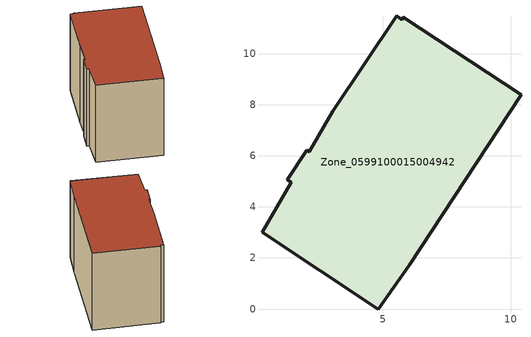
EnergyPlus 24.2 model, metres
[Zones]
Zone_0599100015004942
 floor ground (C_G): 2.11,6.15 3.04,7.74 5.54,11.47 5.74,11.34 5.79,11.42 10.41,8.38 6.04,1.71 4.82,0 0.27,3.01 1.42,4.96 1.25,5.06 2.02,6.21 z0.83
 wall outside (C_F): 6.04,1.71 10.41,8.38 5.79,11.42 5.74,11.34 5.54,11.47 3.04,7.74 2.11,6.15 2.02,6.21 1.25,5.06 1.42,4.96 0.27,3.01 4.82,0 6.04,1.71 z0.83:8.29
 roof outside (C_R): 2.11,6.15 2.02,6.21 1.25,5.06 1.42,4.96 0.27,3.01 4.82,0 6.04,1.71 10.41,8.38 5.79,11.42 5.74,11.34 5.54,11.47 3.04,7.74 z8.29
[BUILDING]
Pand.0599100015004942: North Axis=0; Terrain=City; Loads Convergence Tolerance Value=0.04; Temperature Convergence Tolerance Value=0.4; Solar Distribution=FullExterior; Maximum Number of Warmup Days=25; Minimum Number of Warmup Days=1
[Site:Location]
Rotterdam.The.Hague.AP_ZH_NLD Design_Conditions: Latitude=51.96; Longitude=4.45; Time Zone=1; Elevation=-4.5
[SITE:GROUNDTEMPERATURE:BUILDINGSURFACE]
18, 18, 18, 18, 18, 18, 18, 18, 18, 18, 18, 18
[MATERIAL] Thermal Absorptance=0.9; Solar Absorptance=0.7; Visible Absorptance=0.7
Name | Roughness | Thickness | Conductivity | Density | Specific Heat
G.TC.1965-1974 | MediumSmooth | 0.15 | 0.882353 | 540 | 1210
F.TC.1965-1974 | Rough | 0.3 | 0.697674 | 1920 | 840
R.TC.1965-1974 | MediumRough | 0.2 | 0.232558 | 1500 | 1000
[CONSTRUCTION]
C_G: G.TC.1965-1974
C_F: F.TC.1965-1974
C_R: R.TC.1965-1974
[ZONE]
Zone_0599100015004942: Type=1; Multiplier=1; Ceiling Height=Autocalculate; Volume=Autocalculate; Floor Area=autocalculate; Part of Total Floor Area=Yes
[ZONEINFILTRATION:DESIGNFLOWRATE]
Infil_Zone_0599100015004942: Zone or ZoneList or Space or SpaceList=Zone_0599100015004942; Schedule=AlwaysOn; Design Flow Rate Calculation Method=Flow/Area; Flow Rate per Floor Area=0.003; Constant Term Coefficient=1; Temperature Term Coefficient=0; Velocity Term Coefficient=0; Velocity Squared Term Coefficient=0
[HVACTEMPLATE:ZONE:IDEALLOADSAIRSYSTEM]
Zone_0599100015004942: Maximum Heating Supply Air Temperature=50; Minimum Cooling Supply Air Temperature=13; Maximum Heating Supply Air Humidity Ratio=0.0156; Minimum Cooling Supply Air Humidity Ratio=0.0077; Heating Limit=NoLimit; Cooling Limit=NoLimit; Dehumidification Control Type=ConstantSensibleHeatRatio; Cooling Sensible Heat Ratio=0.7; Dehumidification Setpoint=60; Humidification Control Type=None; Humidification Setpoint=30; Outdoor Air Method=None; Outdoor Air Flow Rate per Person=0.00944; Outdoor Air Flow Rate per Zone Floor Area=0; Outdoor Air Flow Rate per Zone=0; Demand Controlled Ventilation Type=None; Outdoor Air Economizer Type=NoEconomizer; Heat Recovery Type=None; Sensible Heat Recovery Effectiveness=0.7; Latent Heat Recovery Effectiveness=0.65
[ZONECONTROL:THERMOSTAT]
ThermostatControl_Zone_0599100015004942: Zone or ZoneList=Zone_0599100015004942; Control Type Schedule=DualSetpointControlType; Control 1=Thermostat_Zone_0599100015004942; Temperature Difference Between Cutout And Setpoint=0
[THERMOSTATSETPOINT:DUALSETPOINT]
Thermostat_Zone_0599100015004942: Heating Setpoint Temperature Schedule=HeatingSetpoint_Zone_0599100015004942; Cooling Setpoint Temperature Schedule=CoolingSetpoint_Zone_0599100015004942
[SCHEDULE:COMPACT]
HeatingSetpoint_Zone_0599100015004942: Through: 12/31, For: AllDays, Until: 24:00, 21
CoolingSetpoint_Zone_0599100015004942: Through: 12/31, For: AllDays, Until: 24:00, 24
DualSetpointControlType: Through: 12/31, For: AllDays, Until: 24:00, 4
AlwaysOn: Through: 12/31, For: AllDays, Until: 24:00, 1
